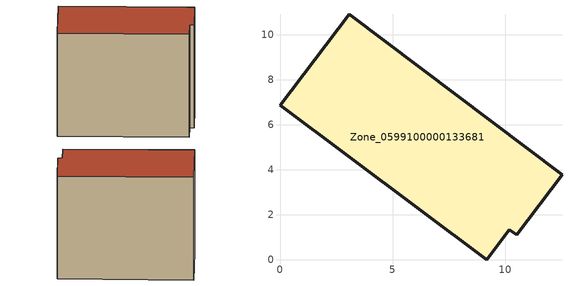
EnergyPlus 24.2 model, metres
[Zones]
Zone_0599100000133681
 floor ground (C_G): 0,6.87 3.07,10.91 12.52,3.79 10.5,1.11 10.18,1.35 9.17,0 z0
 wall outside (C_F): 3.07,10.91 0,6.87 9.17,0 10.18,1.35 10.5,1.11 12.52,3.79 3.07,10.91 z0:10.05
 roof outside (C_R): 12.52,3.79 3.07,10.91 0,6.87 9.17,0 10.18,1.35 10.5,1.11 z10.05
[BUILDING]
Pand.0599100000133681: North Axis=0; Terrain=City; Loads Convergence Tolerance Value=0.04; Temperature Convergence Tolerance Value=0.4; Solar Distribution=FullExterior; Maximum Number of Warmup Days=25; Minimum Number of Warmup Days=1
[Site:Location]
Rotterdam.The.Hague.AP_ZH_NLD Design_Conditions: Latitude=51.96; Longitude=4.45; Time Zone=1; Elevation=-4.5
[SITE:GROUNDTEMPERATURE:BUILDINGSURFACE]
18, 18, 18, 18, 18, 18, 18, 18, 18, 18, 18, 18
[MATERIAL] Thermal Absorptance=0.9; Solar Absorptance=0.7; Visible Absorptance=0.7
Name | Roughness | Thickness | Conductivity | Density | Specific Heat
G.TI.1946 | MediumSmooth | 0.15 | 1 | 540 | 1210
F.TI.1946 | Rough | 0.3 | 0.857143 | 1920 | 840
R.TI.1946 | MediumRough | 0.2 | 0.1 | 1500 | 1000
[CONSTRUCTION]
C_G: G.TI.1946
C_F: F.TI.1946
C_R: R.TI.1946
[ZONE]
Zone_0599100000133681: Type=1; Multiplier=1; Ceiling Height=Autocalculate; Volume=Autocalculate; Floor Area=autocalculate; Part of Total Floor Area=Yes
[ZONEINFILTRATION:DESIGNFLOWRATE]
Infil_Zone_0599100000133681: Zone or ZoneList or Space or SpaceList=Zone_0599100000133681; Schedule=AlwaysOn; Design Flow Rate Calculation Method=Flow/Area; Flow Rate per Floor Area=0.003; Constant Term Coefficient=1; Temperature Term Coefficient=0; Velocity Term Coefficient=0; Velocity Squared Term Coefficient=0
[HVACTEMPLATE:ZONE:IDEALLOADSAIRSYSTEM]
Zone_0599100000133681: Maximum Heating Supply Air Temperature=50; Minimum Cooling Supply Air Temperature=13; Maximum Heating Supply Air Humidity Ratio=0.0156; Minimum Cooling Supply Air Humidity Ratio=0.0077; Heating Limit=NoLimit; Cooling Limit=NoLimit; Dehumidification Control Type=ConstantSensibleHeatRatio; Cooling Sensible Heat Ratio=0.7; Dehumidification Setpoint=60; Humidification Control Type=None; Humidification Setpoint=30; Outdoor Air Method=None; Outdoor Air Flow Rate per Person=0.00944; Outdoor Air Flow Rate per Zone Floor Area=0; Outdoor Air Flow Rate per Zone=0; Demand Controlled Ventilation Type=None; Outdoor Air Economizer Type=NoEconomizer; Heat Recovery Type=None; Sensible Heat Recovery Effectiveness=0.7; Latent Heat Recovery Effectiveness=0.65
[ZONECONTROL:THERMOSTAT]
ThermostatControl_Zone_0599100000133681: Zone or ZoneList=Zone_0599100000133681; Control Type Schedule=DualSetpointControlType; Control 1=Thermostat_Zone_0599100000133681; Temperature Difference Between Cutout And Setpoint=0
[THERMOSTATSETPOINT:DUALSETPOINT]
Thermostat_Zone_0599100000133681: Heating Setpoint Temperature Schedule=HeatingSetpoint_Zone_0599100000133681; Cooling Setpoint Temperature Schedule=CoolingSetpoint_Zone_0599100000133681
[SCHEDULE:COMPACT]
HeatingSetpoint_Zone_0599100000133681: Through: 12/31, For: AllDays, Until: 24:00, 21
CoolingSetpoint_Zone_0599100000133681: Through: 12/31, For: AllDays, Until: 24:00, 24
DualSetpointControlType: Through: 12/31, For: AllDays, Until: 24:00, 4
AlwaysOn: Through: 12/31, For: AllDays, Until: 24:00, 1
